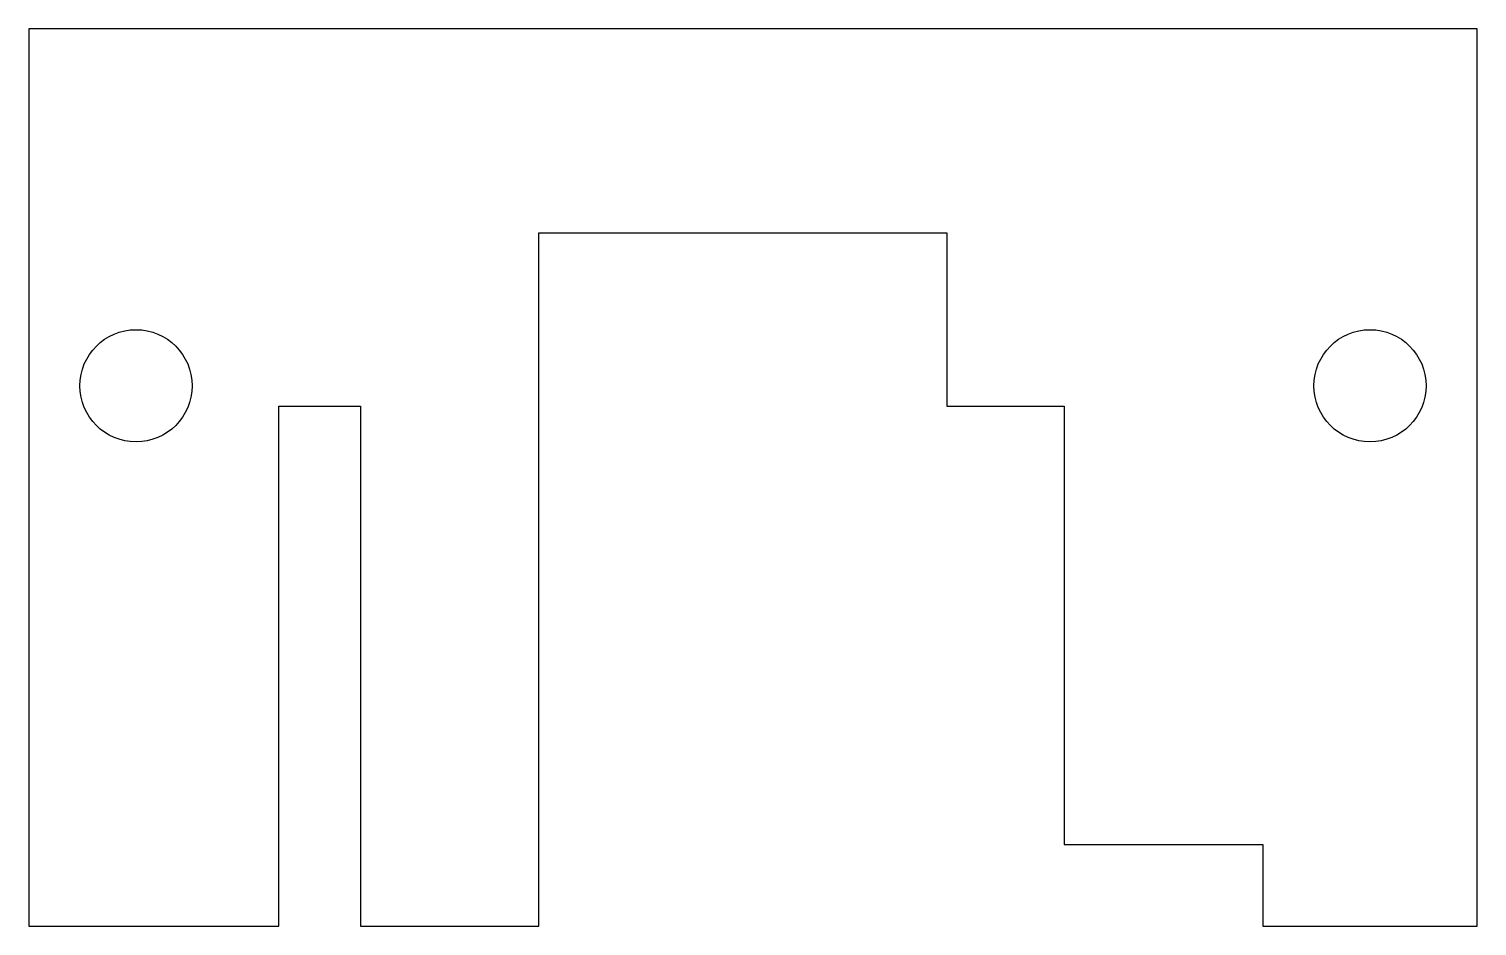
# Model space of a CAD drawing. Header units: millimetres. Extents: x -22.5 to 48.5, y 0 to 44.
import ezdxf

# ---------------------------------------------------------------- set-up
doc = ezdxf.new("R2010")
doc.units = ezdxf.units.MM
doc.layers.get('0').update_dxf_attribs({"linetype": 'CONTINUOUS'})

msp = doc.modelspace()

# ---------------------------------------------------------------- linework, layer by layer
msp.add_lwpolyline([(2.486, 0), (2.486, 34), (22.486, 34), (22.486, 25.5), (28.237, 25.5), (28.237, 4), (37.986, 4), (37.986, 0), (48.486, 0), (48.486, 44), (-22.514, 44), (-22.514, 0), (-10.264, 0), (-10.264, 25.5), (-6.264, 25.5), (-6.264, 0)], close=True)
for centre in [(-17.265, 26.5), (43.238, 26.5)]:
    msp.add_circle(centre, 2.75)

doc.saveas('drawing.dxf')
